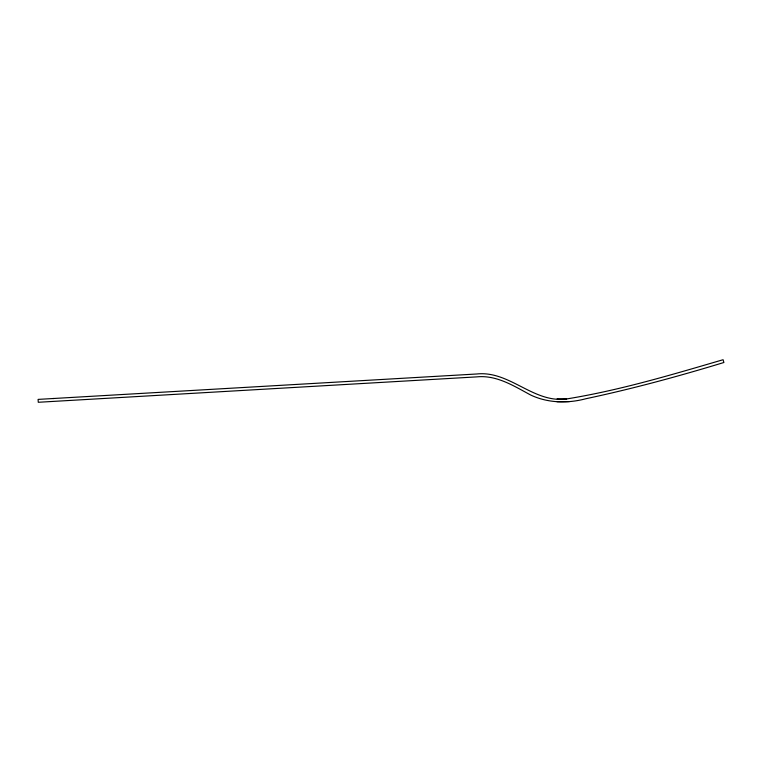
<?xml version="1.0" encoding="UTF-8"?>
<svg xmlns="http://www.w3.org/2000/svg" width="762" height="762" viewBox="0 0 762 762"><rect width="100%" height="100%" fill="white"/><g stroke="black" fill="none" stroke-linecap="round" stroke-linejoin="round"><path stroke-width="1.14" d="M566.642 398.945C619.725 390.344 671.522 374.799 723.081 359.721L723.9 362.493C678.38 376.352 632.412 388.839 585.864 398.736C567.747 403.603 547.954 403.117 530.8 395.087C514.102 386.134 496.71 374.856 476.812 376.876L38.271 402.279L38.1 399.393L476.698 373.99C509.749 370.389 533.314 403.489 566.642 398.945L557.117 398.831M569.49 401.574L556.946 401.717M53.635 398.497L52.911 398.536"/></g></svg>
